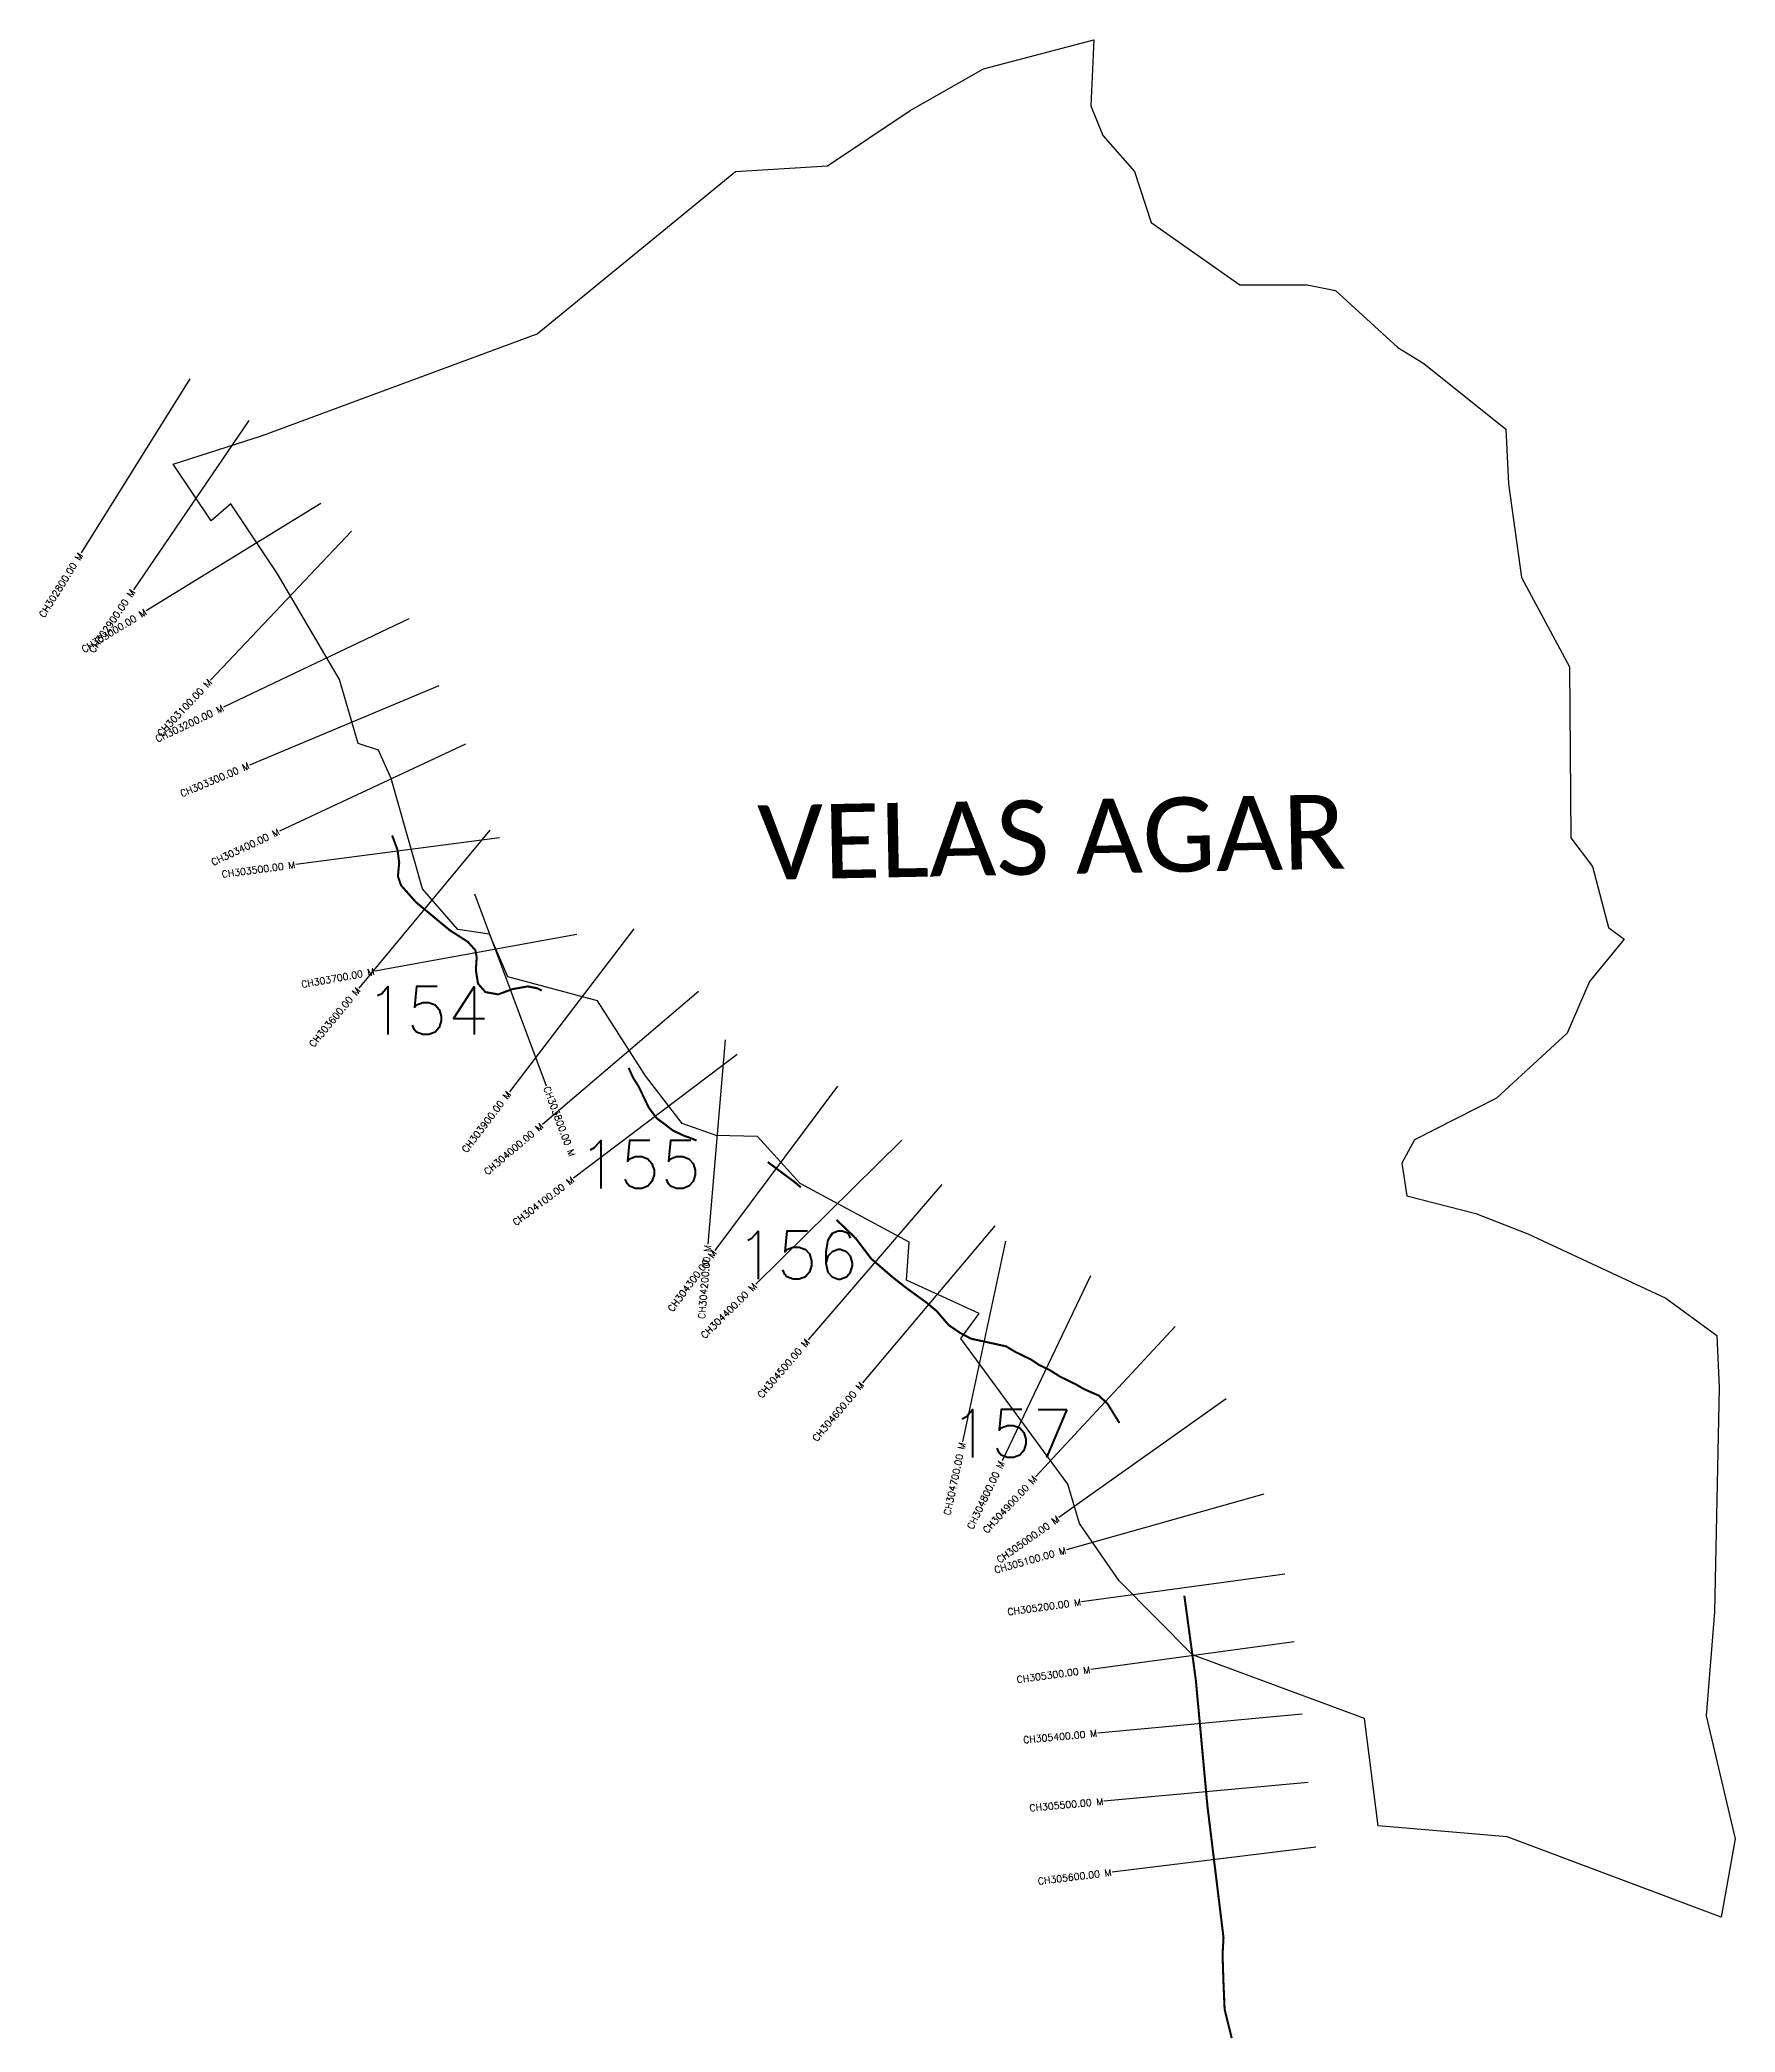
# Model space of a CAD drawing. Header units: metres. Extents: x 284524 to 287076, y 2009710 to 2015536.
# Drawn here: x 284524 to 287003, y 2012623 to 2015536 of the extents above; entities that cross this region are included whole.
import ezdxf
from ezdxf.enums import TextEntityAlignment as Align

# ---------------------------------------------------------------- set-up
doc = ezdxf.new("R2010")
doc.units = ezdxf.units.M
doc.header["$MEASUREMENT"] = 0
for name, color, linetype in [('CS', 134, 'Continuous'), ('CSMark', 6, 'Continuous'), ('NATURALLY PROTECTED', 3, 'Continuous'), ('village', 3, 'Continuous'), ('VILLAGE NAME', 250, 'Continuous')]:
    doc.layers.add(name, color=color, linetype=linetype)
doc.styles.get("Standard").update_dxf_attribs({"font": 'simplex.shx'})

msp = doc.modelspace()

# ---------------------------------------------------------------- linework, layer by layer
at = {"color": 6, "flags": 128}
msp.add_lwpolyline([(285541.6, 2015343.3), (285676, 2015351.6)], dxfattribs=at)
at = {"layer": 'CS'}
for p, q in [((284743.4, 2015039.9), (284584.5, 2014785.4)), ((284830, 2014979.3), (284661, 2014731.5)), ((284935.1, 2014858), (284679.7, 2014700.6)), ((284980, 2014817.3), (284773.8, 2014599.4)), ((285063.6, 2014689.1), (284792.9, 2014559.8)), ((285107.6, 2014591.4), (284831, 2014475.3)), ((285146.6, 2014505.8), (284874.8, 2014378.9)), ((285196.2, 2014369), (284898.7, 2014329.9)), ((285182.4, 2014379.9), (284990.7, 2014149.2)), ((285160, 2014287.2), (285264.8, 2014006.1)), ((285309.4, 2014227.6), (285014.3, 2014173.9)), ((285392.9, 2014235.9), (285210.8, 2013997.5)), ((285487.5, 2014144.3), (285259, 2013949.8)), ((285543.8, 2014052.2), (285304.6, 2013871.1)), ((285526.4, 2014073.6), (285501, 2013774.6)), ((285690.7, 2014005.8), (285511, 2013765.5)), ((285784.4, 2013927.1), (285570.9, 2013716.3)), ((285843.3, 2013862.3), (285647.6, 2013634.9)), ((285920.7, 2013801.4), (285727.1, 2013572.2)), ((285936.2, 2013779.1), (285873.4, 2013485.8)), ((286060.2, 2013728.6), (285931.1, 2013457.8)), ((286184.4, 2013654.2), (285980.2, 2013434.5)), ((286258.8, 2013548.6), (286014.1, 2013375.1)), ((286314, 2013409.2), (286025.3, 2013327.8)), ((286344.7, 2013292.4), (286047.5, 2013251.8)), ((286358.2, 2013193.3), (286061, 2013152.7)), ((286369.7, 2013087.4), (286070.9, 2013059.9)), ((286378.8, 2012987.8), (286080.1, 2012960.3)), ((286389.9, 2012892.9), (286092.1, 2012856.5))]:
    msp.add_line(p, q, dxfattribs=at)
at = {"layer": 'NATURALLY PROTECTED', "const_width": 3, "flags": 128}
for points in [[(285039.4, 2014372.4), (285047.2, 2014351.4), (285049.7, 2014332.6), (285047.8, 2014312.6), (285052.5, 2014299.3), (285074.1, 2014274.9), (285123.5, 2014233.9), (285150, 2014216.9), (285161.2, 2014204.5), (285163, 2014194.3), (285161.8, 2014175.4), (285164.9, 2014155.7), (285175.7, 2014143.4), (285194.5, 2014140), (285215.2, 2014147.7), (285237.7, 2014151.7), (285251.9, 2014148.9), (285258, 2014145.7)], [(285385.1, 2014032.6), (285391.7, 2014018.2), (285400, 2014004.9), (285407.6, 2013989.1), (285414.8, 2013974.1), (285426.3, 2013958.9), (285450.1, 2013940.9), (285467, 2013932.9), (285473.2, 2013931), (285484.6, 2013926.3)], [(285588.9, 2013895), (285590.8, 2013893.2), (285627.9, 2013865.5), (285637, 2013857.8)], [(285689.2, 2013810.2), (285716.9, 2013783.7), (285740, 2013753.3), (285771.5, 2013726.2), (285790.7, 2013711.1), (285821.4, 2013688.8), (285835.4, 2013677.1), (285853, 2013656.6), (285870, 2013644.9), (285886, 2013636.5), (285905.6, 2013632.3), (285937, 2013625.4), (285951.2, 2013616.9), (285973.5, 2013606.1), (285985.2, 2013598.2), (286000.3, 2013591), (286016.2, 2013581), (286038.7, 2013570), (286050.7, 2013563), (286072.6, 2013553.4), (286085.2, 2013541.7), (286101.8, 2013514.8), (286102.5, 2013513.2)], [(286197.6, 2013260.8), (286214.4, 2013137.6), (286231.4, 2012953.1), (286254.9, 2012760.8), (286253.5, 2012736.3), (286254.7, 2012698.3), (286256.5, 2012656), (286266.9, 2012613.9)]]:
    msp.add_lwpolyline(points, dxfattribs=at)
at = {"layer": 'village', "color": 6}
for points in [[(285676, 2015351.6, 0), (285796.8, 2015432.2, 0), (285904, 2015493.5, 0), (286065.1, 2015535.7, 0), (286061, 2015439.4, 0), (286078.3, 2015395.8, 0), (286124.7, 2015343.1, 0), (286149, 2015268.7, 0), (286278.6, 2015177.4, 0), (286377.3, 2015177.6, 0), (286418.5, 2015169, 0), (286509.6, 2015086, 0), (286548, 2015062.3, 0), (286667.8, 2014966.6, 0), (286671.5, 2014886.4, 0), (286690.4, 2014749.4, 0), (286760.8, 2014618.9, 0), (286762.7, 2014369.1, 0), (286794.6, 2014327.1, 0), (286817.6, 2014238, 0), (286840.7, 2014220.7, 0), (286790.2, 2014158.8, 0), (286757.2, 2014083.3, 0), (286654.2, 2013988.4, 0), (286533.9, 2013927.3, 0), (286515.7, 2013893.4, 0), (286523, 2013845.6, 0), (286623.9, 2013819.8, 0), (286700, 2013790.1, 0), (286901.5, 2013696, 0), (286976.1, 2013641.5, 0), (286979.5, 2013565.1, 0), (286972.9, 2013237.2, 0), (286960.6, 2013085.4, 0), (287002.9, 2012905.1, 0)], [(287002.9, 2012905.1, 0), (286982.7, 2012790.8, 0), (286669.4, 2012908.4, 0), (286480.8, 2012924.2, 0), (286460.9, 2013081.5, 0), (286209.4, 2013174.2, 0), (286102.5, 2013282.7, 0), (286044.1, 2013366.2, 0), (286027.5, 2013423.8, 0), (285870.9, 2013636.7, 0), (285897.7, 2013673.6, 0), (285791.3, 2013722.3, 0), (285795.4, 2013777.6, 0), (285635.8, 2013863.4, 0), (285573.7, 2013932, 0), (285513.3, 2013933.8, 0), (285463.5, 2013951.2, 0), (285409.6, 2014020.8, 0), (285339.5, 2014130.7, 0), (285208.6, 2014165.9, 0), (285181.5, 2014228.3, 0), (285135.6, 2014234.9, 0), (285083.6, 2014294.5, 0), (285037.9, 2014455.5, 0), (285019.3, 2014496.9, 0), (284989.8, 2014507, 0), (284962.4, 2014600.6, 0), (284872, 2014755.1, 0), (284803.7, 2014857.5, 0), (284774.9, 2014832.2, 0), (284719.2, 2014915.1, 0), (284849.9, 2014957.2, 0), (285251.2, 2015105.8, 0), (285541.6, 2015343.3, 0)]]:
    msp.add_polyline3d(points, dxfattribs=at)

# ---------------------------------------------------------------- texts
at = {"char_height": 70, "attachment_point": 1}
for s, insert in [('154', (285000.2, 2014151.5)), ('155', (285311.3, 2013926.3)), ('156', (285541.5, 2013793.8)), ('157', (285854.9, 2013533))]:
    msp.add_mtext_dynamic_manual_height_columns(s, width=95.172, gutter_width=1, heights=[0], dxfattribs=dict(at, insert=insert))
at = {"layer": 'CSMark'}
for s, rotation, p in [('CH302800.00 M', 58.0249, (284584, 2014784.6)), ('CH302900.00 M', 55.7066, (284660.4, 2014730.7)), ('CH303000.00 M', 31.6402, (284678.9, 2014700.1)), ('CH303100.00 M', 46.5985, (284773.1, 2014598.6)), ('CH303200.00 M', 25.5228, (284792, 2014559.4)), ('CH303300.00 M', 22.7604, (284830.1, 2014474.9)), ('CH303400.00 M', 25.0317, (284873.9, 2014378.4)), ('CH303500.00 M', 7.5035, (284897.7, 2014329.7)), ('CH303700.00 M', 10.314, (285013.3, 2014173.7)), ('CH303600.00 M', 50.2845, (284990.1, 2014148.4)), ('CH303900.00 M', 52.6329, (285210.2, 2013996.7)), ('CH304000.00 M', 40.3999, (285258.3, 2013949.2)), ('CH304100.00 M', 37.114, (285303.8, 2013870.5)), ('CH304300.00 M', 53.2092, (285510.4, 2013764.7)), ('CH304200.00 M', 85.1409, (285500.9, 2013773.6)), ('CH304400.00 M', 44.6409, (285570.2, 2013715.6)), ('CH304500.00 M', 49.2924, (285646.9, 2013634.2)), ('CH304600.00 M', 49.8216, (285726.5, 2013571.4)), ('CH304700.00 M', 77.9103, (285873.2, 2013484.8)), ('CH304800.00 M', 64.5086, (285930.7, 2013456.9)), ('CH304900.00 M', 47.0811, (285979.5, 2013433.8)), ('CH305000.00 M', 35.3365, (286013.3, 2013374.5)), ('CH305100.00 M', 15.7561, (286024.3, 2013327.5)), ('CH305200.00 M', 7.7684, (286046.5, 2013251.7)), ('CH305300.00 M', 7.7684, (286060, 2013152.6)), ('CH305400.00 M', 5.2563, (286070, 2013059.8)), ('CH305500.00 M', 5.2563, (286079.1, 2012960.2)), ('CH305600.00 M', 6.9767, (286091.1, 2012856.4))]:
    msp.add_text(s, height=10, rotation=rotation, dxfattribs=at).set_placement(p, align=Align.MIDDLE_RIGHT)
msp.add_text('CH303800.00 M', height=10, rotation=290.4487, dxfattribs=at).set_placement((285265.1, 2014005.1), align=Align.MIDDLE_LEFT)
at = {"layer": 'VILLAGE NAME', "insert": (285572.9, 2014416.2), "char_height": 108.748, "attachment_point": 1, "rotation": 1.1028}
msp.add_mtext_dynamic_manual_height_columns('{\\fCalibri|b0|i0|c0|p34;VELAS AGAR}', width=1124.425, gutter_width=543.7, heights=[0], dxfattribs=at)

doc.saveas('drawing.dxf')
